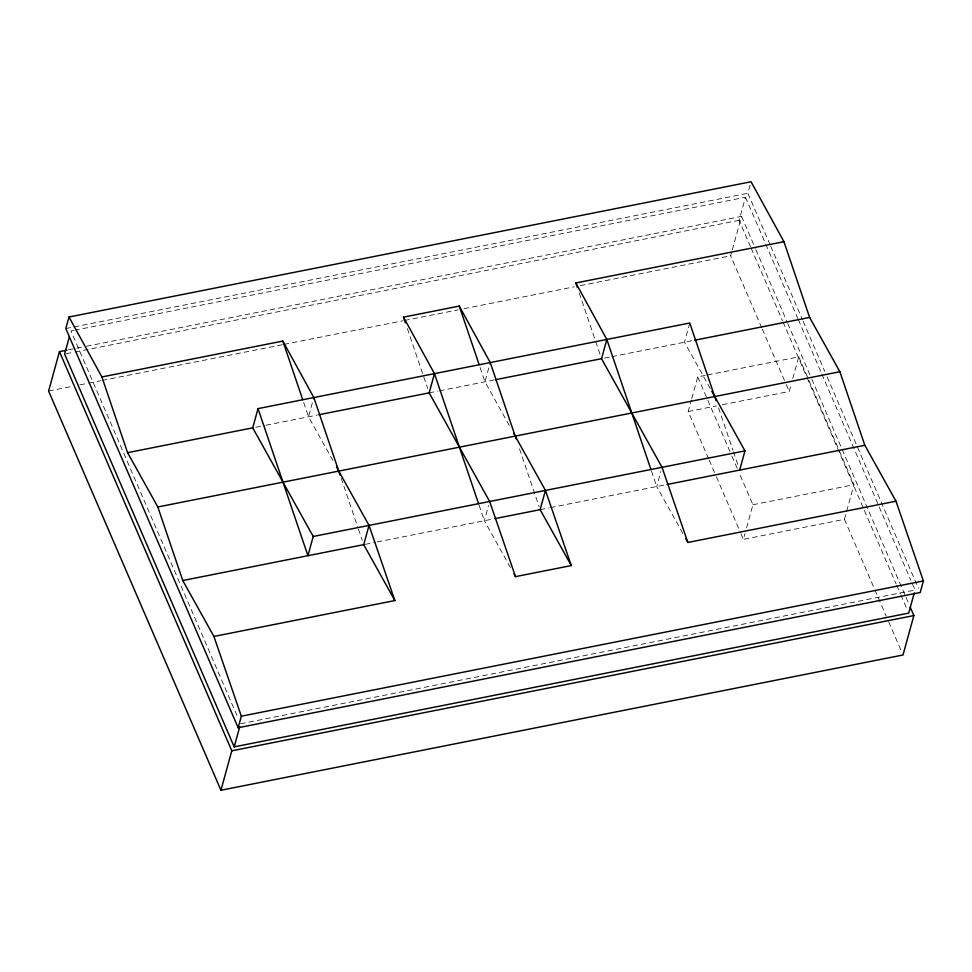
<?xml version="1.0" encoding="UTF-8"?>
<svg xmlns="http://www.w3.org/2000/svg" width="972" height="972" viewBox="0 0 972 972"><rect width="100%" height="100%" fill="white"/><g stroke="black" fill="none" stroke-linecap="round" stroke-linejoin="round"><path stroke-width="0.73" stroke-dasharray="4.86 3.65" d="M332.874 460.497L308.525 416.794L313.822 397.56M509.304 425.517L484.955 381.802L490.253 362.568M510.434 567.539L484.36 520.725L488.527 505.61M689.768 323.008L684.47 342.241L711.03 389.93M682.806 533.361L656.732 486.535L660.887 471.432M750.554 246.791L739.133 220.316L745.488 197.243L75.439 330.103M761.744 327.795L730.665 255.806L731.867 251.42M732.268 249.962L741.527 216.379L84.783 346.603M770.103 244.762L747.881 193.294L751.064 181.752M708.6 458.76L688.2 411.508L691.384 399.966M691.772 398.532L697.738 376.893L705.162 375.423M808.971 380.477L853.963 484.7L844.425 519.327L743.398 539.363L744.989 533.592M746.581 527.82L752.936 504.735L739.133 472.781M722.378 404.741L789.24 391.473L791.22 384.268M792.812 378.497L798.777 356.858L706.656 375.119M65.817 328.548L747.881 193.294M73.945 330.407L70.968 330.99L238.14 718.223M68.392 349.847L83.288 346.895M66.096 353.784L73.544 352.301M75.038 352.01L739.133 220.316M48.6 391.06L72.426 386.334M79.874 384.851L87.322 383.381M88.804 383.077L100.724 380.72M102.218 380.429L282.402 344.695M283.897 344.392L403.04 320.772M404.522 320.481L458.14 309.849M464.094 308.671L574.294 286.813M580.248 285.634L730.665 255.806M255.672 427.279L264.481 425.529M265.951 425.238L317.467 415.02M429.162 392.87L437.971 391.121M439.441 390.829L493.812 380.052M604.499 358.109L610.416 356.931M611.898 356.639L693.303 340.492M688.2 411.508L716.437 405.919M365.217 544.344L375.642 542.279M377.124 541.987L493.168 518.975M540.153 509.656L549.01 507.894M550.48 507.603L665.613 484.773M752.936 504.735L853.963 484.7M240.546 723.788L915.077 590.04L911.469 581.681M770.699 246.147L802.532 319.873M803.127 321.258L824.742 371.328M827.148 376.893L918.418 588.315M745.488 197.243L797.805 318.427M798.413 319.812L821.267 372.75M821.862 374.135L910.861 580.284M741.527 216.379L755.341 248.37M755.937 249.755L787.162 322.084M787.757 323.482L811.183 377.719M811.778 379.116L905.454 596.091M906.062 597.488L909.063 604.438M798.777 356.858L808.376 379.092M751.162 248.176L782.436 320.614M783.031 321.999L806.481 376.322M807.088 377.719L896.087 583.868M896.682 585.265L900.291 593.613M900.898 595.01L907.508 610.331M762.34 329.18L785.655 383.175M786.251 384.56L789.24 391.473M844.425 519.327L874.314 588.546M874.909 589.931L886.27 616.236M888.663 621.776L901.809 652.224M697.738 376.893L731.333 454.714M731.94 456.099L738.538 471.384M709.196 460.145L715.793 475.442M716.4 476.827L740.397 532.413M740.992 533.798L743.398 539.363M718.551 407.863L732.949 450.291M733.435 451.713L738.708 467.265M651.447 470.983L656.732 486.535M579.239 292.973L595.229 340.115M595.715 341.549L600.076 354.403M519.522 448.845L539.193 506.825M480.107 367.513L484.955 381.802M479.087 505.161L484.36 520.725M407.353 328.572L427.704 388.581M341.172 478.175L357.963 527.675M358.449 529.084L362.277 540.396M303.677 402.505L308.525 416.794"/><path stroke-width="1.46" d="M66.91 350.151L59.462 351.621L48.6 391.06L220.936 790.248L903 654.994L913.862 615.568L910.266 607.221M69 317.006L65.817 328.548L238.152 727.736L920.217 592.483L923.4 580.94L895.977 501.2L864.825 445.273L839.881 371.729L809.627 317.431L783.942 241.7L751.064 181.752L69 317.006L101.878 376.954L127.575 452.673L157.816 506.983L182.76 580.527L213.913 636.441L241.335 716.194L238.152 727.736M69.377 336.762L64.614 354.075L234.191 746.873L908.711 613.113L914.275 592.92M258.03 408.617L307.93 555.705L313.227 536.471L252.732 427.85L258.03 408.617L689.768 323.008L716.157 400.792M220.936 790.248L231.798 750.809L59.462 351.621M234.191 746.873L239.756 726.679M213.913 636.441L394.863 600.562L363.722 544.636L369.02 525.402L336.555 467.131M513.726 433.463L545.45 490.423L571.293 565.57L515.5 576.639L489.657 501.479L429.162 392.87L434.46 373.637L403.477 317.151L459.27 306.083L490.253 362.568L516.168 438.943M571.293 565.57L540.153 509.656L545.45 490.423M895.977 501.2L687.872 542.461L662.029 467.301L601.534 358.692L606.832 339.459L575.837 282.961L783.942 241.7M739.668 470.096L744.965 450.862L711.771 391.254M101.878 376.954L282.84 341.063L313.822 397.56L340.212 475.344M127.575 452.673L252.732 427.85M318.95 414.728L429.162 392.87M495.283 379.76L601.534 358.692M694.773 340.2L809.627 317.431M157.816 506.983L839.881 371.729M313.227 536.471L744.965 450.862M182.76 580.527L363.722 544.636M494.639 518.683L540.153 509.656M667.096 484.481L864.825 445.273M241.335 716.194L923.4 580.94M231.798 750.809L913.862 615.568M685.697 538.561L687.872 542.461M514.054 574.039L515.5 576.639M369.02 525.402L394.863 600.562M606.832 339.459L650.973 469.573M575.837 282.961L577.295 287.25M459.27 306.083L479.147 364.658M434.46 373.637L478.601 503.751M403.477 317.151L405.409 322.862M282.84 341.063L302.705 399.65"/></g></svg>
